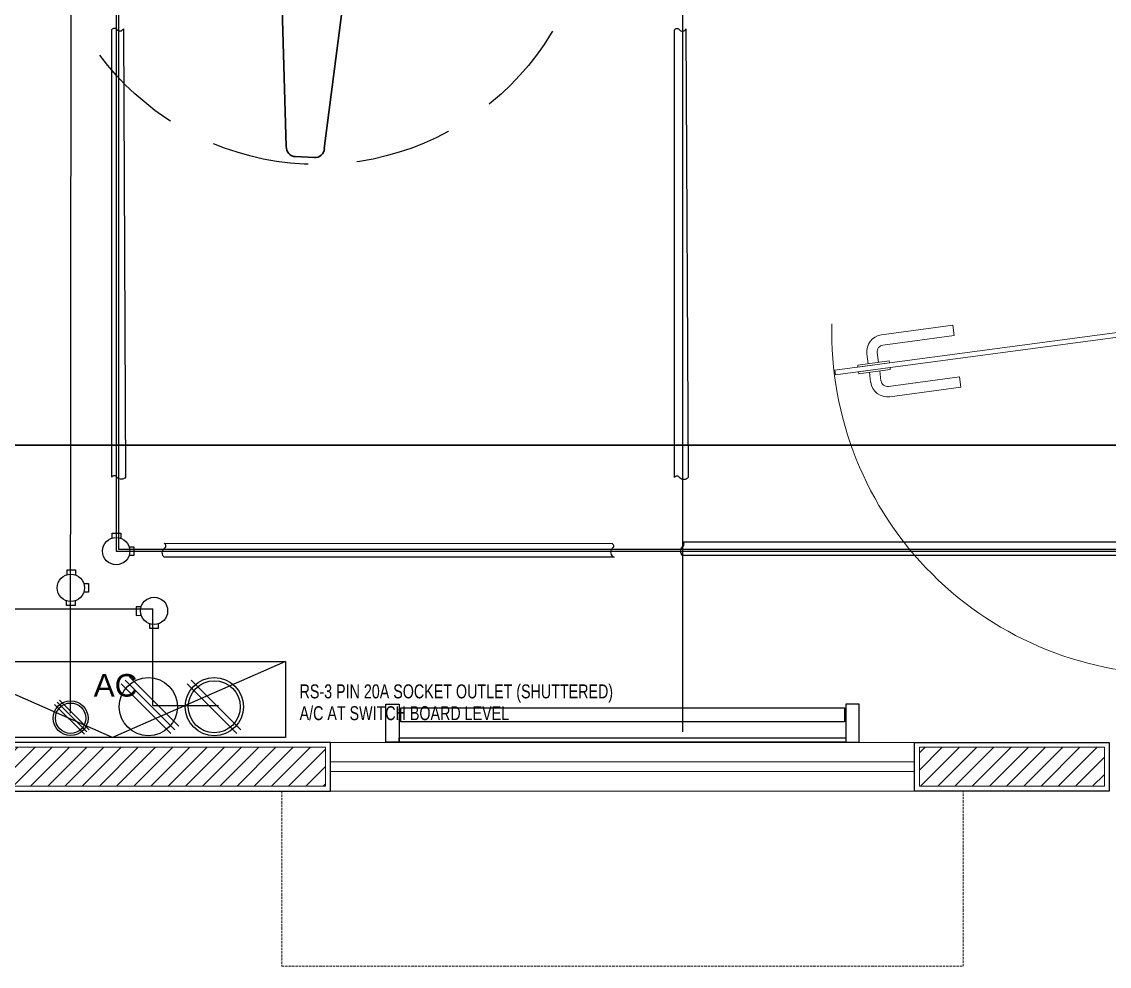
# Model space of a CAD drawing. Header units: inches. Extents: x 112 to 4169, y -2569 to 841.
# Drawn here: x 1796.9 to 1908.6, y -1072.2 to -975.2 of the extents above; entities that cross this region are included whole.
import ezdxf

# ---------------------------------------------------------------- set-up
doc = ezdxf.new("R2010")
doc.units = ezdxf.units.IN
doc.header["$MEASUREMENT"] = 0
doc.linetypes.add('DASH', pattern=[0.35, 0.25, -0.1])
doc.linetypes.add('DASHED', pattern=[0.75, 0.5, -0.25])
for name, color, linetype in [('Cables', 7, 'Continuous'), ('HVAC', 44, 'Continuous'), ('Lights', 7, 'Continuous'), ('PVC Conduit and Circular Boxes', 7, 'Continuous'), ('Sockets', 7, 'Continuous'), ('wall 05', 253, 'Continuous')]:
    doc.layers.add(name, color=color, linetype=linetype)
for name, color, linetype, lineweight in [('DOOR_GLASS', 140, 'Continuous', 15), ('E-CF-Ceiling-Fan', 42, 'Continuous', 30), ('Glass', 5, 'Continuous', 9), ('HACTH', 8, 'Continuous', 9), ('Plaster Line', 254, 'Continuous', 15), ('Sunshed', 5, 'Continuous', 15), ('WINDOW', 140, 'Continuous', 9)]:
    doc.layers.add(name, color=color, linetype=linetype, lineweight=lineweight)
doc.styles.get("Standard").update_dxf_attribs({"font": 'arial.ttf'})
doc.styles.add('Swiss721', font='swisscl.ttf')

# ---------------------------------------------------------------- blocks, each defined once
blk = doc.blocks.new('A$C6B9F22C7')
at = {"layer": 'DOOR_GLASS', "lineweight": 9}
for p, q in [((30.04, 10.46), (22.73, 9.48)), ((22.88, 8.43), (22.73, 9.48)), ((30.18, 9.4), (22.88, 8.43)), ((32.14, 7.95), (32.01, 8.96)), ((33.22, 8.09), (30, 7.66)), ((30.02, 7.47), (33.25, 7.9)), ((31.08, 7.81), (30.95, 8.82)), ((33.25, 7.9), (33.22, 8.09)), ((30, 7.66), (30.02, 7.47)), ((30.09, 6.98), (33.32, 7.41)), ((30.12, 6.78), (30.09, 6.98)), ((33.34, 7.21), (30.12, 6.78)), ((31.2, 6.93), (31.33, 5.92)), ((32.26, 7.07), (32.39, 6.06)), ((33.32, 7.41), (33.34, 7.21)), ((30.75, 5.15), (23.44, 4.18)), ((23.44, 4.18), (23.58, 3.12)), ((30.89, 4.1), (23.58, 3.12))]:
    blk.add_line(p, q, dxfattribs=at)
at = {"layer": 'DOOR_GLASS'}
blk.add_lwpolyline([(0, 2.96), (35.68, 7.72), (35.62, 8.22), (-0.07, 3.45)], close=True, dxfattribs=at)
blk.add_arc((0.83, 3.79), 35.18, 358.6415, 91.3529, dxfattribs=at)
at = {"layer": 'DOOR_GLASS', "lineweight": 9}
for centre, major_axis, start_param, end_param in [((30.27, 8.73), (-1.39, 1.06), 3.926991, 5.497787), ((30.27, 8.73), (-0.412, -0.54), 2.356194, 3.926991), ((30.66, 5.83), (-0.54, 0.412), 2.356194, 3.926991), ((30.66, 5.83), (-1.06, -1.39), 0.785398, 2.356194)]:
    blk.add_ellipse(centre, major_axis=major_axis, ratio=1, start_param=start_param, end_param=end_param, dxfattribs=at)
blk = doc.blocks.new('CF')
for p, q in [((1.35, 4.29), (-21.39, 16.19)), ((-23.84, 14.22), (-22.76, 15.89)), ((1.35, 4.29), (22.9, 13.97)), ((-4.07, -2.11), (-23.55, 12.84)), ((24.1, 13.48), (25.01, 11.71)), ((3.87, -1.9), (24.71, 10.43)), ((-4.07, -2.11), (-3.33, -26.62)), ((3.87, -1.9), (0.65, -26.82)), ((-0.39, -27.76), (-2.38, -27.66))]:
    blk.add_line(p, q)
for radius in [4.48, 0.0888]:
    blk.add_circle((0, 0), radius)
for centre, radius, start, end in [((-21.93, 15.35), 0.996, 57.1351, 147.1351), ((-23.01, 13.68), 0.996, 147.1351, 237.1351), ((23.21, 13.03), 0.996, 27.1351, 117.1351), ((24.09, 11.25), 1.03, 299.2548, 26.4357), ((-2.33, -26.67), 0.996, 177.1351, 267.1351), ((-0.34, -26.77), 0.996, 267.1351, 357.1351)]:
    blk.add_arc(centre, radius, start, end)
blk = doc.blocks.new('A$C63C712C3')
at = {"ltscale": 2}
for p, q in [((39.8, 42), (33.8, 42)), ((1230.6, 42), (1236.6, 42)), ((39.8, 15.9), (33.8, 15.9)), ((1230.6, 15.9), (1236.6, 15.9))]:
    blk.add_line(p, q, dxfattribs=at)
for points in [[(35.5, 102.6), (0, 102.6), (0, 0), (35.5, 0)], [(35.5, 102.6), (1235.5, 102.6), (1235.5, 90.2), (35.5, 90.2)], [(1235.5, 102.6), (1270.9, 102.6), (1270.9, 0), (1235.5, 0)], [(39.8, 47.6), (1230.6, 47.6), (1230.6, 10.1), (39.8, 10.1)]]:
    blk.add_lwpolyline(points, close=True, dxfattribs=at)

msp = doc.modelspace()

# ---------------------------------------------------------------- hatches: boundary and pattern name
at = {"layer": 'HACTH'}
h = msp.add_hatch(dxfattribs=at)
h.set_pattern_fill('ANSI31', color=256, scale=10, style=0)
h.set_pattern_definition([(45, (-121374.6227, -172383.6424), (-0.8838834765, 0.8838834765), [])])
h.paths.add_polyline_path([(1828.08, -1053.74), (1828.08, -1049.74), (1817.33, -1049.74), (1785.89, -1049.74), (1785.89, -1053.74)])
h.paths.add_polyline_path([(1694.08, -1049.74), (1694.08, -1053.74), (1724.89, -1053.74), (1724.89, -1049.74)])
h = msp.add_hatch(dxfattribs=at)
h.set_pattern_fill('ANSI31', color=256, scale=10, style=0)
h.set_pattern_definition([(45, (-121375.1227, -172383.6424), (-0.8838834765, 0.8838834765), [])])
h.paths.add_polyline_path([(1908.08, -1053.74), (1908.08, -1049.74), (1904.08, -1049.74), (1889.08, -1049.74), (1889.08, -1053.74)])

# ---------------------------------------------------------------- linework, layer by layer
at = {"linetype": 'DASHED', "ltscale": 20}
msp.add_circle((1827.31, -961.89), 28, dxfattribs=at)
at = {"layer": 'Cables', "color": 1}
for p, q in [((1806.57, -777.92), (1806.57, -1029.59)), ((1806.57, -1029.59), (2242.05, -1029.59)), ((1703.4, -1035.54), (1810.34, -1035.54)), ((1810.34, -1045.44), (1810.34, -1035.54)), ((1810.34, -1045.44), (1817.08, -1045.44))]:
    msp.add_line(p, q, dxfattribs=at)
at = {"layer": 'Cables', "color": 6}
for p, q in [((1806.82, -777.92), (1806.82, -1029.4)), ((1806.82, -1029.4), (2131.63, -1029.4))]:
    msp.add_line(p, q, dxfattribs=at)
at = {"layer": 'Cables', "color": 4}
msp.add_line((1802.17, -787.9), (1801.83, -1046.25), dxfattribs=at)
at = {"layer": 'Cables', "color": 3}
msp.add_line((1864.76, -961.89), (1864.76, -1048.16), dxfattribs=at)
at = {"layer": 'Cables', "color": 192, "lineweight": 30}
for p, q in [((1715.77, -1018.7), (1898.14, -1018.7)), ((1898.14, -1018.7), (2065.55, -1018.7))]:
    msp.add_line(p, q, dxfattribs=at)
at = {"layer": 'Glass', "ltscale": 10}
msp.add_lwpolyline([(1888.58, -1052.24), (1888.58, -1051.24), (1828.58, -1051.24), (1828.58, -1052.24)], close=True, dxfattribs=at)
at = {"layer": 'HVAC'}
for p, q in [((1806.21, -1048.75), (1788.44, -1040.92)), ((1823.97, -1040.92), (1806.21, -1048.75))]:
    msp.add_line(p, q, dxfattribs=at)
msp.add_lwpolyline([(1788.44, -1040.92), (1823.97, -1040.92), (1823.97, -1048.75), (1788.44, -1048.75)], close=True, dxfattribs=at)
at = {"layer": 'Plaster Line'}
for points in [[(1821.63, -1049.74), (1785.89, -1049.74), (1785.89, -1053.74), (1828.08, -1053.74), (1828.08, -1049.74), (1817.33, -1049.74)], [(1828.08, -1049.74), (1816.83, -1049.74)], [(1904.08, -1049.74), (1908.08, -1049.74), (1908.08, -1053.74), (1889.08, -1053.74), (1889.08, -1049.74), (1905.51, -1049.74)]]:
    msp.add_lwpolyline(points, dxfattribs=at)
at = {"layer": 'PVC Conduit and Circular Boxes'}
for p, q in [((1801.52, -1032.02), (1801.52, -1031.53)), ((1801.52, -1031.53), (1802.39, -1031.53)), ((1802.39, -1031.53), (1802.39, -1032.05)), ((1803.25, -1032.93), (1803.74, -1032.93)), ((1803.74, -1032.93), (1803.74, -1033.8)), ((1803.74, -1033.8), (1803.25, -1033.8)), ((1801.48, -1035.19), (1801.48, -1034.7)), ((1802.35, -1035.19), (1801.48, -1035.19)), ((1802.35, -1034.7), (1802.35, -1035.19))]:
    msp.add_line(p, q, dxfattribs=at)
for points in [[(1806.14, -976.01, -0.56347), (1806.65, -976.01, 0.571886), (1807.32, -975.94), (1807.54, -1022.01, -0.456322), (1806.65, -1022.01, 0.605884), (1806.12, -1022.01)], [(1863.93, -976.04, -0.56347), (1864.43, -976.04, 0.571886), (1865.1, -975.96), (1865.33, -1022.04, -0.456322), (1864.43, -1022.04, 0.605884), (1863.91, -1022.04)], [(1857.51, -1028.81, -0.56347), (1857.51, -1029.32, 0.540914), (1857.71, -1030.21), (1811.5, -1030.21, -0.456322), (1811.51, -1029.32, 0.605884), (1811.51, -1028.79)], [(1910.75, -1028.64, -0.56347), (1910.75, -1029.15, 0.540914), (1910.95, -1030.05), (1864.75, -1030.05, -0.456322), (1864.75, -1029.15, 0.605884), (1864.75, -1028.63)]]:
    msp.add_lwpolyline(points, format="xyb", close=True, dxfattribs=at)
for points in [[(1806.17, -1028.24), (1806.17, -1027.75), (1807.05, -1027.75), (1807.05, -1028.27)], [(1807.9, -1029.15), (1808.4, -1029.15), (1808.4, -1030.03), (1807.9, -1030.03)], [(1809.12, -1035.32), (1808.63, -1035.33), (1808.64, -1036.2), (1809.14, -1036.19)], [(1810.9, -1037.07), (1810.9, -1037.56), (1810.02, -1037.56), (1810.02, -1037.07)]]:
    msp.add_lwpolyline(points, dxfattribs=at)
for centre in [(1806.57, -1029.59), (1801.91, -1033.37), (1810.46, -1035.74)]:
    msp.add_circle(centre, 1.4, dxfattribs=at)
at = {"layer": 'Sockets', "color": 5}
for p, q in [((1812.19, -1048.32), (1807.09, -1043.22)), ((1812.6, -1047.96), (1807.5, -1042.85)), ((1813.01, -1047.59), (1807.91, -1042.49))]:
    msp.add_line(p, q, dxfattribs=at)
at = {"layer": 'Sockets', "color": 3}
for p, q in [((1818.96, -1048.32), (1813.86, -1043.22)), ((1819.37, -1047.96), (1814.27, -1042.85)), ((1800.25, -1045.34), (1803.32, -1048.4)), ((1800.5, -1045.11), (1803.56, -1048.17)), ((1800.75, -1044.89), (1803.81, -1047.95))]:
    msp.add_line(p, q, dxfattribs=at)
at = {"layer": 'Sockets', "color": 5}
msp.add_circle((1809.88, -1045.58), 2.99, dxfattribs=at)
at = {"layer": 'Sockets', "color": 3}
for centre, radius in [((1816.65, -1045.58), 2.99), ((1816.65, -1045.58), 2.67), ((1801.89, -1046.76), 1.79), ((1801.89, -1046.76), 1.56)]:
    msp.add_circle(centre, radius, dxfattribs=at)
at = {"layer": 'Sunshed', "linetype": 'DASH'}
msp.add_lwpolyline([(1823.58, -1054.24), (1823.58, -1072.24), (1893.58, -1072.24), (1893.58, -1054.24)], dxfattribs=at)
at = {"layer": 'wall 05'}
for points in [[(1821.63, -1049.24), (1785.39, -1049.24), (1785.39, -1054.24), (1828.58, -1054.24), (1828.58, -1049.24), (1817.33, -1049.24)], [(1812.33, -1054.24), (1828.58, -1054.24), (1828.58, -1049.24)], [(1904.08, -1049.24), (1908.58, -1049.24), (1908.58, -1054.24), (1888.58, -1054.24), (1888.58, -1049.24), (1905.51, -1049.24)]]:
    msp.add_lwpolyline(points, dxfattribs=at)
msp.add_lwpolyline([(1817.33, -1049.24), (1817.33, -1049.24)], close=True, dxfattribs=at)
at = {"layer": 'WINDOW', "ltscale": 10}
msp.add_lwpolyline([(1888.58, -1054.24), (1888.58, -1049.24), (1828.58, -1049.24), (1828.58, -1054.24)], close=True, dxfattribs=at)

# ---------------------------------------------------------------- block references
at = {"layer": 'DOOR_GLASS', "rotation": 180}
msp.add_blockref('A$C6B9F22C7', (1916.08, -1003.28), dxfattribs=at)
at = {"layer": 'E-CF-Ceiling-Fan', "lineweight": 0, "xscale": 0.9826591356573481, "yscale": 0.9826591356573481, "zscale": 0.9826591356486393}
msp.add_blockref('CF', (1827.31, -961.89), dxfattribs=at)
at = {"layer": 'Lights', "lineweight": 0, "xscale": 0.03825769670308159, "yscale": 0.03825769671356965, "zscale": 0.03825769671681735, "rotation": 180}
msp.add_blockref('A$C63C712C3', (1882.89, -1045.31), dxfattribs=at)

# ---------------------------------------------------------------- texts
at = {"layer": 'HVAC'}
msp.add_text('AC', height=2.316, dxfattribs=at).set_placement((1804.26, -1044.54))
at = {"layer": 'Sockets', "color": 3, "style": 'Swiss721'}
for s, p in [('RS-3 PIN 20A SOCKET OUTLET (SHUTTERED)', (1825.41, -1044.72)), ('A/C AT SWITCH BOARD LEVEL', (1825.41, -1046.96))]:
    msp.add_text(s, height=1.4315, dxfattribs=at).set_placement(p)

doc.saveas('drawing.dxf')
